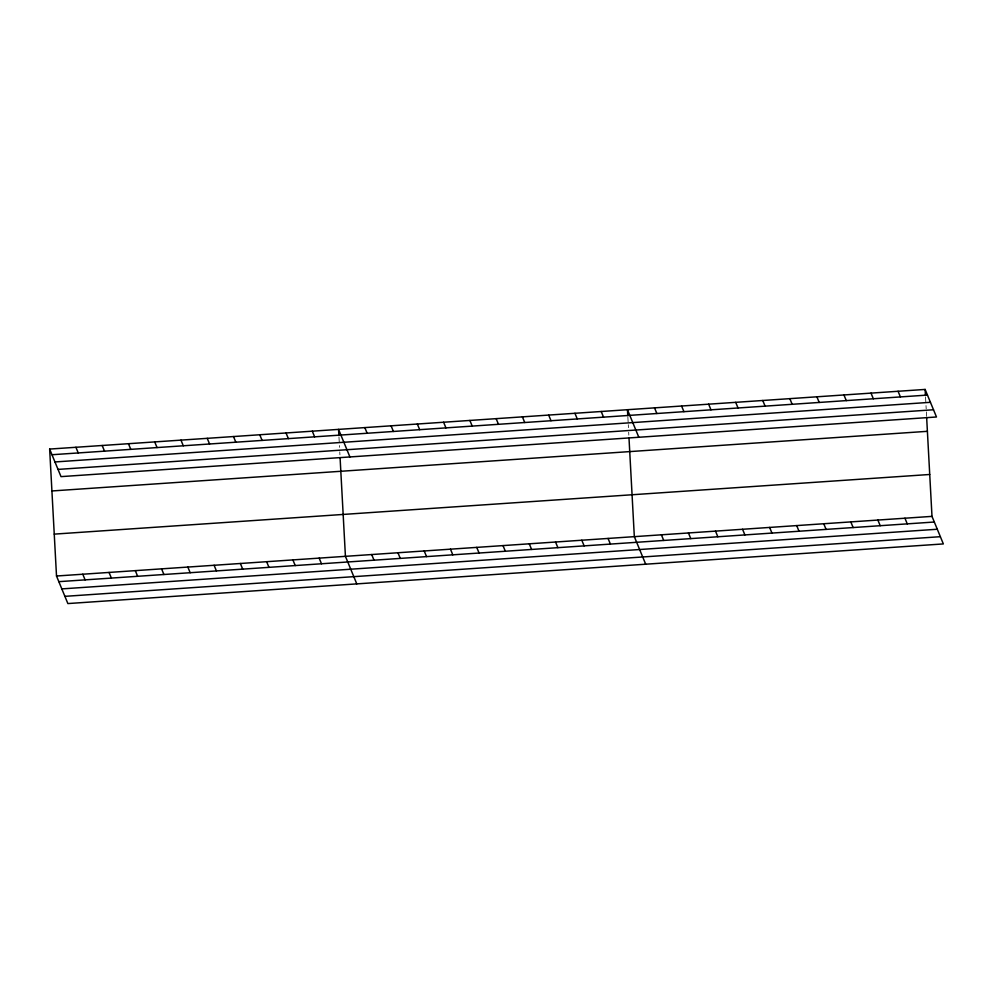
<?xml version="1.0" encoding="UTF-8"?>
<svg xmlns="http://www.w3.org/2000/svg" width="993" height="993" viewBox="0 0 993 993"><rect width="100%" height="100%" fill="white"/><g stroke="black" fill="none" stroke-linecap="round" stroke-linejoin="round"><path stroke-width="0.74" stroke-dasharray="4.96 3.72" d="M925.538 396.915L926.184 408.88M926.345 411.872L926.581 416.365M627.874 417.184L628.197 423.179M628.271 424.669L628.432 427.66M628.681 432.154L628.842 435.145M338.961 436.87L339.532 447.346M339.767 451.84L339.929 454.831"/><path stroke-width="1.49" d="M49.65 449.072L925.128 389.43L936.486 416.986L61.007 476.628L49.65 449.072L56.514 576.014L67.872 603.57L943.35 543.928L931.993 516.372L926.668 417.854M51.984 454.732L927.462 395.077M54.963 461.956L930.441 402.314M58.028 469.404L933.507 409.761M51.909 490.964L927.388 431.322M54.255 534.122L929.721 474.48M56.514 576.014L931.993 516.372M58.848 581.662L934.326 522.02M61.827 588.899L937.305 529.244M64.893 596.346L940.371 536.692M898.069 391.279L900.403 396.927M871.01 393.116L873.343 398.776M904.933 518.209L907.267 523.87M843.951 394.966L846.272 400.613M877.874 520.059L880.208 525.707M816.891 396.803L819.213 402.463M850.815 521.896L853.136 527.556M789.832 398.652L792.153 404.3M823.756 523.745L826.077 529.393M762.761 400.489L765.094 406.149M796.696 525.582L799.017 531.243M735.701 402.339L738.035 407.986M769.625 527.432L771.958 533.08M708.642 404.176L710.976 409.836M742.565 529.269L744.899 534.929M681.583 406.025L683.916 411.673M715.506 531.118L717.84 536.766M654.524 407.862L656.857 413.522M688.447 532.956L690.78 538.616M638.822 437.268L627.464 409.712L627.787 415.695M661.388 534.805L663.721 540.453M601.199 411.499L603.533 417.147M645.686 564.198L634.328 536.642L629.003 438.136M574.935 413.287L577.268 418.947M608.064 538.442L610.397 544.09M548.67 415.074L551.003 420.734M581.799 540.229L584.132 545.877M522.405 416.861L524.738 422.521M555.534 542.017L557.867 547.664M496.14 418.661L498.474 424.309M529.269 543.804L531.603 549.452M469.875 420.449L472.209 426.096M503.004 545.591L505.338 551.252M443.61 422.236L445.944 427.884M476.739 547.379L479.073 553.039M417.345 424.023L419.679 429.684M450.474 549.179L452.808 554.826M391.081 425.811L393.414 431.471M424.21 550.966L426.543 556.614M364.828 427.598L367.149 433.258M397.945 552.753L400.278 558.401M349.921 456.954L338.563 429.398L338.886 435.381M371.692 554.541L374.013 560.189M312.298 431.185L314.62 436.833M356.785 583.884L345.427 556.328L340.09 457.823M286.034 432.973L288.355 438.621M319.163 558.116L321.484 563.776M259.769 434.76L262.09 440.408M292.898 559.903L295.219 565.563M233.504 436.548L235.825 442.208M266.633 561.703L268.954 567.351M207.239 438.335L209.56 443.995M240.368 563.49L242.689 569.138M180.974 440.135L183.295 445.783M214.103 565.278L216.424 570.925M154.709 441.922L157.043 447.57M187.838 567.065L190.172 572.725M128.445 443.71L130.778 449.357M161.574 568.852L163.907 574.513M102.18 445.497L104.513 451.145M135.309 570.64L137.642 576.3M75.915 447.284L78.248 452.945M109.044 572.44L111.377 578.087M82.779 574.227L85.113 579.875M925.128 389.43L925.451 395.413"/></g></svg>
